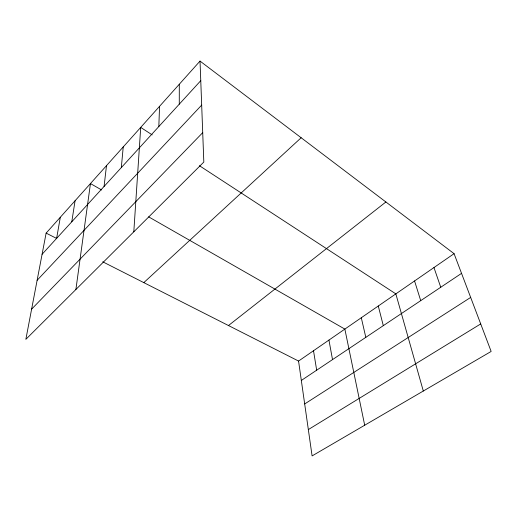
<?xml version="1.0" encoding="UTF-8"?>
<svg xmlns="http://www.w3.org/2000/svg" width="517" height="517" viewBox="0 0 517 517"><rect width="100%" height="100%" fill="white"/><g stroke="black" fill="none" stroke-linecap="round" stroke-linejoin="round"><path stroke-width="0.78" d="M179.276 104.175L179.302 84.252M158.829 126.542L159.553 106.328M133.806 231.803L140.708 127.395L152.205 134.898M121.321 167.586L123.227 146.931M104.079 186.45L106.489 165.64M75.896 289.494L90.456 183.567L101.662 189.978M71.779 221.793L75.075 200.758M56.624 238.369L60.315 217.263M200.027 61.084L46.129 233.115L25.85 339.352L203.821 162.054L200.027 61.084L454.075 253.673L491.15 351.444L312.094 455.916L298.561 361.06L102.747 261.809M42.09 254.274L200.764 80.658M37.121 280.298L201.682 105.093M31.615 309.147L202.716 132.649M143.804 282.625L301.159 137.748M228.475 325.536L385.895 201.985M298.561 361.06L454.075 253.673M301.327 380.454L461.545 273.364M304.681 403.958L470.67 297.43M308.339 429.575L480.713 323.92M46.129 233.115L56.702 238.473M148.644 216.849L344.852 329.09L364.698 425.226M199.407 165.698L395.841 293.882L423.313 391.026M433.963 267.56L440.755 287.258M414.563 280.951L420.722 300.648M378.282 306.012L383.304 325.658M361.293 317.742L365.81 337.349M328.935 340.089L332.521 359.599M313.509 350.739L316.675 370.191"/></g></svg>
